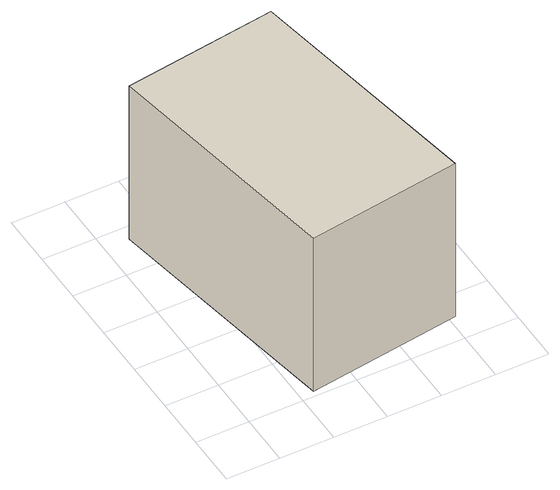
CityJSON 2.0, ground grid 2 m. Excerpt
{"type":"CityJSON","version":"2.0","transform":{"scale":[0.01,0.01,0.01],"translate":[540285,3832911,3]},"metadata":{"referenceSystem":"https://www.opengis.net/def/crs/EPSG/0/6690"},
"CityObjects":{
"building1":{"type":"Building","attributes":{"class":"3001","measuredHeight":6.7,"BuildingDetailAttribute.specifiedBuildingCoverageRate":0.6,"BuildingDetailAttribute.surveyYear":2017,"BuildingTsunamiRiskAttribute.description":"1","BuildingTsunamiRiskAttribute.rank":"2","BuildingTsunamiRiskAttribute.depth":1.04,"BuildingHighTideRiskAttribute.description":"1","BuildingHighTideRiskAttribute.rank":"3","BuildingHighTideRiskAttribute.depth":3.22,"BuildingIDAttribute.prefecture":"27","BuildingIDAttribute.city":"27125"},"geometry":[{"type":"Solid","lod":"1","boundaries":[[[[0,1,2,3]],[[2,4,5,3]],[[1,6,4,2]],[[0,7,6,1]],[[3,5,7,0]],[[4,6,7,5]]]]}]}
},
"vertices":[
[92,946,0],[666,1027,0],[825,103,0],[251,23,0],[825,103,674],[251,23,674],[666,1027,674],[92,946,674]
]}
